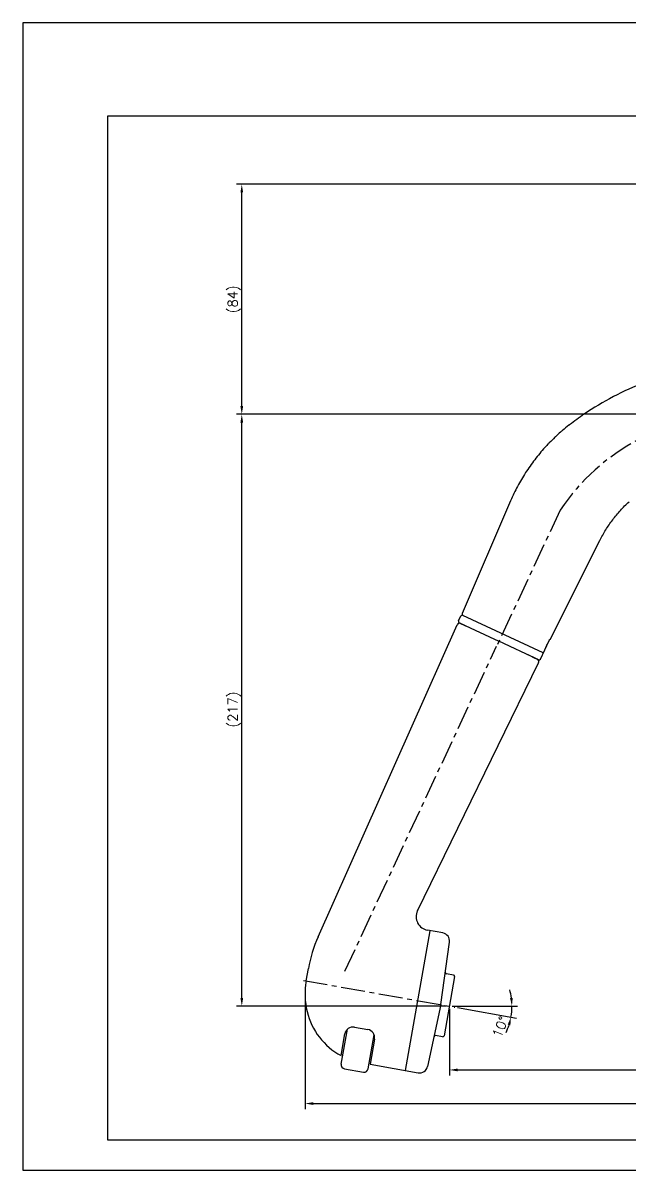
# Model space of a CAD drawing. Extents: x 23336 to 23930, y -7090 to -6670.
# Drawn here: x 23336.2 to 23558, y -7090.2 to -6670.2 of the extents above; entities that cross this region are included whole.
import ezdxf

# ---------------------------------------------------------------- set-up
doc = ezdxf.new("R2010")
doc.units = 0
doc.header["$LTSCALE"] = 7
doc.header["$MEASUREMENT"] = 0
doc.linetypes.add('CENTER', pattern=[2, 1.25, -0.25, 0.25, -0.25])
doc.layers.get('0').update_dxf_attribs({"color": 2, "linetype": 'CONTINUOUS'})
for name, color, linetype in [('CL', 1, 'CENTER'), ('D', 2, 'CONTINUOUS'), ('DIM', 2, 'CONTINUOUS'), ('DWG', 7, 'CONTINUOUS')]:
    doc.layers.add(name, color=color, linetype=linetype)
doc.styles.add('GHS', font='romans', dxfattribs={"bigfont": 'ghs'})

# ---------------------------------------------------------------- blocks, each defined once
blk = doc.blocks.new('BORDER')
for p, q in [((1, 1), (0, 1)), ((0, 1), (0, 0)), ((0, 0), (1, 0))]:
    blk.add_line(p, q)
blk = doc.blocks.new('양식')
at = {"color": 4}
for p, q in [((1219, 386), (1768, 386)), ((1219, 11), (1219, 386)), ((1768, 11), (1219, 11))]:
    blk.add_line(p, q, dxfattribs=at)
at = {"xscale": 594, "yscale": 420, "zscale": 594}
blk.add_blockref('BORDER', (1188, 0), dxfattribs=at)

msp = doc.modelspace()

# ---------------------------------------------------------------- linework, layer by layer
at = {"color": 0}
for p, q in [((23496.42, -6890.03), (23510.4, -6896.55)), ((23497.02, -6890.31), (23498.55, -6891.03)), ((23523.61, -6902.71), (23521.15, -6901.57))]:
    msp.add_line(p, q, dxfattribs=at)
at = {"color": 1, "linetype": 'CENTER'}
msp.add_line((23454.07, -7017.36), (23509.56, -6898.37), dxfattribs=at)
at = {"layer": 'CL'}
for p, q in [((23532.8, -6848.52), (23509.56, -6898.37)), ((23438.89, -7020.76), (23494.23, -7030.52))]:
    msp.add_line(p, q, dxfattribs=at)
msp.add_arc((23598.71, -6892.97), 79.5, 90, 146.0008, dxfattribs=at)
at = {"layer": 'D', "ltscale": 0.6}
for p, q in [((23595.02, -6813.47), (23414.31, -6813.47)), ((23416.31, -7027.17), (23416.31, -6816.47)), ((23491.26, -7030.17), (23414.31, -7030.17)), ((23493.26, -7030.17), (23517.16, -7030.17)), ((23495.22, -7030.69), (23516.78, -7034.5)), ((23492.26, -7031.17), (23492.26, -7055.51)), ((23495.26, -7053.51), (23751.62, -7053.51))]:
    msp.add_line(p, q, dxfattribs=at)
for start, end in [(7.5118, 15.0235), (350, 0), (334.9765, 342.4882)]:
    msp.add_arc((23492.26, -7030.17), 22.9, start, end, dxfattribs=at)
for points in [[(23415.81, -6816.47), (23416.81, -6816.47), (23416.31, -6813.47)], [(23415.81, -7027.17), (23416.81, -7027.17), (23416.31, -7030.17)], [(23515.46, -7027.15), (23514.47, -7027.21), (23515.16, -7030.17)], [(23513.61, -7036.94), (23514.59, -7037.18), (23514.81, -7034.15)], [(23495.26, -7054.01), (23495.26, -7053.01), (23492.26, -7053.51)]]:
    msp.add_solid(points, dxfattribs=at)
at = {"layer": 'DWG', "color": 2, "ltscale": 0.6}
for p, q in [((23673.92, -6729.25), (23414.31, -6729.25)), ((23416.31, -6810.47), (23416.31, -6732.25)), ((23597.71, -6813.47), (23414.31, -6813.47)), ((23439.45, -7026.71), (23439.45, -7067.82)), ((23442.45, -7065.82), (23751.11, -7065.82))]:
    msp.add_line(p, q, dxfattribs=at)
at = {"layer": 'DWG'}
for p, q in [((23527.24, -6825.62), (23527.24, -6825.62)), ((23514.69, -6845.09), (23496.91, -6886.42)), ((23529.1, -6895.89), (23547.32, -6859.68)), ((23495.66, -6889.13), (23496.5, -6887.31)), ((23526.62, -6900.81), (23497.16, -6887.07)), ((23444.23, -7004.75), (23495.08, -6890.53)), ((23495.9, -6889.79), (23498.19, -6890.86)), ((23525.57, -6903.07), (23528.74, -6896.28)), ((23524.42, -6903.09), (23510.4, -6896.55)), ((23480.63, -6995.24), (23524.91, -6904.44)), ((23522.61, -6902.25), (23524.9, -6903.31)), ((23522.61, -6902.25), (23524.42, -6903.09)), ((23476.23, -7053.75), (23485.25, -7002.54)), ((23489.86, -7003.35), (23484.25, -7002.36)), ((23489.1, -7029.61), (23492.31, -7006.72)), ((23439.87, -7020.93), (23440.67, -7016.41)), ((23494.17, -7019.34), (23490.35, -7041.01)), ((23493.77, -7018.76), (23491.17, -7018.3)), ((23489.1, -7029.61), (23484.29, -7052.23)), ((23452.69, -7051.34), (23454.93, -7038.62)), ((23457.5, -7037.85), (23462.42, -7038.72)), ((23452.62, -7048.28), (23454.03, -7040.29)), ((23462.53, -7053.07), (23464.72, -7040.65)), ((23464.86, -7042.2), (23463.23, -7051.45)), ((23489.77, -7041.41), (23487.18, -7040.95)), ((23463.23, -7051.45), (23480.83, -7054.56)), ((23453.9, -7053.07), (23460.8, -7054.29))]:
    msp.add_line(p, q, dxfattribs=at)
for centre, radius, start, end in [((23496.96, -6887.53), 0.5, 65, 155), ((23497.37, -6886.61), 0.5, 156.7184, 245), ((23496, -6890.94), 1, 65.0003, 156.0003), ((23496.11, -6889.34), 0.5, 155, 245), ((23524.01, -6904), 1, 334.0003, 65.9137), ((23524.01, -6904), 1, 334.0003, 65.0003), ((23525.11, -6902.86), 0.5, 245, 335), ((23485.12, -6997.44), 5, 154.0003, 260), ((23489.91, -7025.09), 50, 156.0003, 170), ((23489.34, -7006.3), 3, 352, 80), ((23491.26, -7017.81), 0.5, 172, 260), ((23466.95, -7025.71), 27.5, 170, 193.5782), ((23493.68, -7019.25), 0.5, 350, 80), ((23464.52, -7026.3), 25, 193.5782, 241.5578), ((23456.98, -7040.81), 3, 80, 170), ((23461.9, -7041.68), 3, 350, 80), ((23487.09, -7041.45), 0.5, 80, 168), ((23489.86, -7040.92), 0.5, 260, 350), ((23454.16, -7051.6), 1.5, 170, 260), ((23461.06, -7052.81), 1.5, 260, 350), ((23481.36, -7051.6), 3, 260, 348)]:
    msp.add_arc(centre, radius, start, end, dxfattribs=at)
for points, knots in [([(23600.12, -6795.97), (23598.2, -6795.97), (23595.23, -6795.97), (23591.23, -6796.18), (23584.99, -6796.7), (23571.61, -6798.89), (23555.65, -6804.51), (23545.07, -6811.17), (23541.55, -6813.39)], [0.498583, 0.498583, 0.498583, 0.498583, 6.256351, 9.38702, 12.515945, 25.039057, 50.019712, 62.502431, 62.502431, 62.502431, 62.502431]), ([(23527.59, -6898.73), (23527.77, -6898.38), (23528.25, -6897.42), (23528.73, -6896.47), (23529.04, -6895.86)], [2.294911, 2.294911, 2.294911, 2.294911, 3.466978, 5.502486, 5.502486, 5.502486, 5.502486])]:
    msp.add_open_spline(points, degree=3, knots=knots, dxfattribs=at)
for points in [[(23541.52, -6813.41), (23536.24, -6817.28)], [(23533.33, -6819.68), (23531.69, -6821.14), (23531.19, -6821.61)], [(23533.65, -6819.4), (23533.33, -6819.68)], [(23535.98, -6817.48), (23533.65, -6819.4)], [(23536.24, -6817.28), (23535.98, -6817.48)], [(23528.55, -6824.22), (23527.26, -6825.6)], [(23528.83, -6823.93), (23528.55, -6824.22)], [(23530.89, -6821.89), (23528.83, -6823.93)], [(23531.19, -6821.61), (23530.89, -6821.89)], [(23527.24, -6825.62), (23525.32, -6827.81), (23523.5, -6830.08), (23521.78, -6832.42), (23520.15, -6834.83), (23518.63, -6837.31), (23517.21, -6839.85), (23515.89, -6842.44), (23514.69, -6845.09)], [(23527.26, -6825.6), (23527.24, -6825.62)], [(23547.32, -6859.68), (23548.37, -6857.71), (23549.51, -6855.79), (23550.73, -6853.91), (23552.03, -6852.1), (23553.42, -6850.34), (23554.88, -6848.65), (23556.41, -6847.03), (23558.02, -6845.47)]]:
    msp.add_spline(points, degree=3, dxfattribs=at)
at = {"layer": 'DWG', "color": 2, "ltscale": 0.6}
for points in [[(23415.81, -6732.25), (23416.81, -6732.25), (23416.31, -6729.25)], [(23415.81, -6810.47), (23416.81, -6810.47), (23416.31, -6813.47)], [(23442.45, -7065.32), (23442.45, -7066.32), (23439.45, -7065.82)]]:
    msp.add_solid(points, dxfattribs=at)

# ---------------------------------------------------------------- block references
at = {"layer": 'DIM'}
msp.add_blockref('양식', (22148.23, -7090.17), dxfattribs=at)

# ---------------------------------------------------------------- texts
at = {"layer": 'D', "ltscale": 0.6, "char_height": 3.5, "attachment_point": 5, "style": 'GHS'}
for s, insert, rotation in [('\\A1;(217)', (23413.58, -6921.56), 90), ('\\A1;10°', (23510.94, -7037.74), 67.9447)]:
    msp.add_mtext(s, dxfattribs=dict(at, insert=insert, rotation=rotation))
at = {"layer": 'DWG', "color": 2, "ltscale": 0.6, "insert": (23413.56, -6771.36), "char_height": 3.5, "attachment_point": 5, "rotation": 90, "style": 'GHS'}
msp.add_mtext('\\A1;(84)', dxfattribs=at)

doc.saveas('drawing.dxf')
